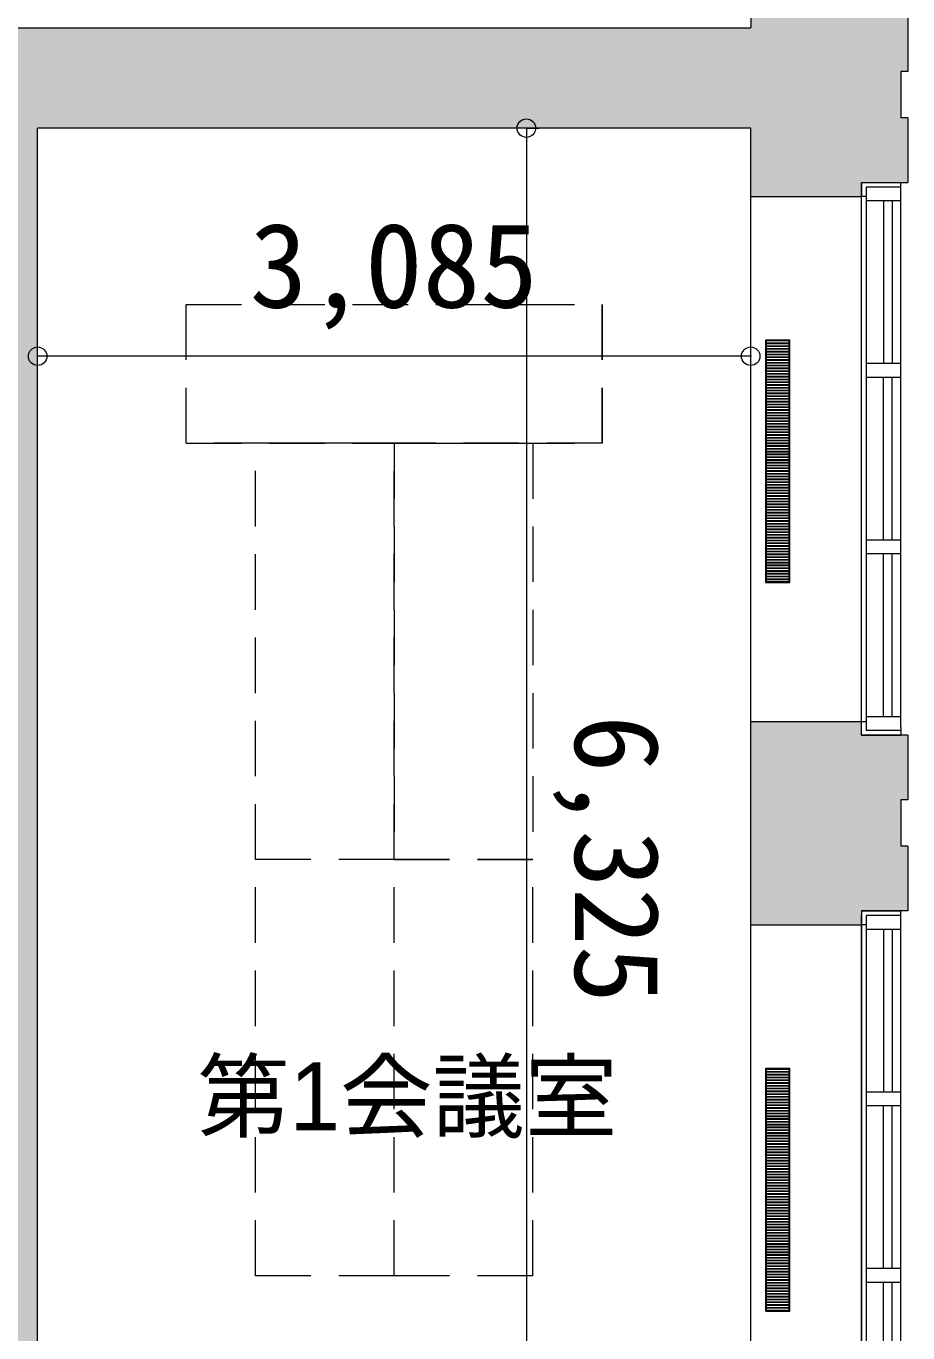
# Model space of a CAD drawing. Units: millimetres, scale not verified. Extents: x -61855 to 52913, y -114842 to -21833.
# Drawn here: x 49098 to 52913, y -84294 to -78644 of the extents above; entities that cross this region are included whole.
import ezdxf
from ezdxf.enums import TextEntityAlignment as Align

# ---------------------------------------------------------------- set-up
doc = ezdxf.new("R2010")
doc.units = ezdxf.units.MM
doc.header["$LTSCALE"] = 200
doc.header["$PDMODE"] = 32
doc.header["$PDSIZE"] = 80
doc.linetypes.add('DASHED1', pattern=[1.8, 1.2, -0.6])
for name, color, linetype, lineweight in [('0-1_躯体', 7, 'Continuous', 9), ('0-2_建具', 7, 'Continuous', 9), ('0-3_仕上', 4, 'Continuous', 5), ('0-6_寸法', 4, 'Continuous', 5), ('0-8_備品', 2, 'Continuous', 5)]:
    doc.layers.add(name, color=color, linetype=linetype, lineweight=lineweight)
doc.layers.add('0-4_室名', color=7, linetype='Continuous')
doc.styles.add('・', font='')
doc.styles.add('ＭＳ ゴシック', font='')
doc.styles.get('・').set_extended_font_data('・')
doc.styles.get('ＭＳ ゴシック').set_extended_font_data('MS Gothic')

msp = doc.modelspace()

# ---------------------------------------------------------------- linework, layer by layer
at = {"layer": '0-1_躯体'}
for p, q in [((52233.2, -78500), (52233.2, -78651.5)), ((52913.2, -78560), (52913.2, -78840)), ((36613.2, -78651.5), (52233.2, -78651.5)), ((52913.2, -79040), (52883.2, -79040)), ((52913.2, -79040), (52913.2, -79320)), ((52233.2, -79085), (49148.2, -79085)), ((49148.2, -85410), (49148.2, -79085)), ((52233.2, -84965.5), (52233.2, -79085)), ((52713.2, -81710), (52713.2, -79320)), ((52713.2, -79320), (52913.2, -79320)), ((52233.2, -79380), (52713.2, -79380)), ((52233.2, -81650), (52713.2, -81650)), ((52233.2, -82530), (52233.2, -81650)), ((52913.2, -81710), (52713.2, -81710)), ((52913.2, -81710), (52913.2, -81990)), ((52913.2, -82190), (52883.2, -82190)), ((52913.2, -82190), (52913.2, -82470)), ((52913.2, -82470), (52713.2, -82470)), ((52713.2, -82470), (52713.2, -84860)), ((52233.2, -82530), (52713.2, -82530))]:
    msp.add_line(p, q, dxfattribs=at)
for points in [[(52913.2, -78840), (52883.2, -78840), (52883.2, -79040)], [(52913.2, -81990), (52883.2, -81990), (52883.2, -82190)]]:
    msp.add_lwpolyline(points, dxfattribs=at)
at = {"layer": '0-1_躯体', "color": 9}
for points in [[(52713.2, -79380), (52713.2, -78500), (52233.2, -79380), (52233.2, -78500)], [(52883.2, -78560), (52713.2, -78560), (52883.2, -79320), (52713.2, -79320)], [(52913.2, -78560), (52883.2, -78560), (52913.2, -78840), (52883.2, -78840)], [(52233.2, -78651.5), (45953.2, -78651.5), (52233.2, -78885), (45953.2, -78885)], [(52233.2, -79085), (52233.2, -78777.8), (46192.1, -79085), (46192.1, -78777.8)], [(52913.2, -79320), (52913.2, -79040), (52883.2, -79320), (52883.2, -79040)], [(49148.2, -79085), (48883.2, -79085), (49148.2, -85410), (48883.2, -85410)], [(52713.2, -82530), (52713.2, -81650), (52233.2, -82530), (52233.2, -81650)], [(52883.2, -81710), (52713.2, -81710), (52883.2, -82470), (52713.2, -82470)], [(52913.2, -81710), (52883.2, -81710), (52913.2, -81990), (52883.2, -81990)], [(52913.2, -82470), (52913.2, -82190), (52883.2, -82470), (52883.2, -82190)]]:
    msp.add_solid(points, dxfattribs=at)
at = {"layer": '0-2_建具'}
for p, q in [((52713.2, -79320), (52713.2, -79380)), ((52713.2, -79320), (52883.2, -79320)), ((52883.2, -81674.7), (52883.2, -79320)), ((52713.2, -81709.9), (52713.2, -79340)), ((52733.2, -79380), (52713.2, -79380)), ((52883.2, -79340), (52733.2, -79340)), ((52733.2, -79340), (52733.2, -81690)), ((52883.2, -79400), (52733.2, -79400)), ((52808.2, -79400), (52808.2, -80103)), ((52845.7, -79400), (52845.7, -80103)), ((52883.2, -80103), (52733.2, -80103)), ((52883.2, -80163), (52733.2, -80163)), ((52808.2, -80866.3), (52808.2, -80163)), ((52845.7, -80866.3), (52845.7, -80163)), ((52883.2, -80866.3), (52733.2, -80866.3)), ((52883.2, -80926.3), (52733.2, -80926.3)), ((52808.2, -81630), (52808.2, -80926.3)), ((52845.7, -81630), (52845.7, -80926.3)), ((52883.2, -81630), (52733.2, -81630)), ((52713.2, -81650), (52733.2, -81650)), ((52883.2, -81690), (52733.2, -81690)), ((52883.2, -81674.7), (52883.2, -81709.9)), ((52713.2, -81709.9), (52883.2, -81709.9)), ((52713.2, -82470), (52713.2, -82530)), ((52713.2, -82470), (52883.2, -82470)), ((52713.2, -84859.9), (52713.2, -82490)), ((52883.2, -82490), (52733.2, -82490)), ((52733.2, -82490), (52733.2, -84840)), ((52883.2, -84824.7), (52883.2, -82470)), ((52733.2, -82530), (52713.2, -82530)), ((52883.2, -82550), (52733.2, -82550)), ((52808.2, -82550), (52808.2, -83253)), ((52845.7, -82550), (52845.7, -83253)), ((52883.2, -83253), (52733.2, -83253)), ((52883.2, -83313), (52733.2, -83313)), ((52808.2, -84016.3), (52808.2, -83313)), ((52845.7, -84016.3), (52845.7, -83313)), ((52883.2, -84016.3), (52733.2, -84016.3)), ((52883.2, -84076.3), (52733.2, -84076.3)), ((52808.2, -84780), (52808.2, -84076.3)), ((52845.7, -84780), (52845.7, -84076.3))]:
    msp.add_line(p, q, dxfattribs=at)
at = {"layer": '0-3_仕上', "color": 7, "lineweight": 9}
for p, q in [((52298.2, -80000), (52403.2, -80000)), ((52298.2, -81050), (52298.2, -80000)), ((52300.2, -80002), (52401.2, -80002)), ((52300.2, -81048), (52300.2, -80002)), ((52302.2, -80004), (52399.2, -80004)), ((52302.2, -81046), (52302.2, -80004)), ((52399.2, -81046), (52399.2, -80004)), ((52401.2, -81048), (52401.2, -80002)), ((52403.2, -81050), (52403.2, -80000)), ((52302.2, -80014), (52399.2, -80014)), ((52302.2, -80016), (52399.2, -80016)), ((52302.2, -80026), (52399.2, -80026)), ((52302.2, -80028), (52399.2, -80028)), ((52302.2, -80038), (52399.2, -80038)), ((52302.2, -80040), (52399.2, -80040)), ((52302.2, -80050), (52399.2, -80050)), ((52302.2, -80052), (52399.2, -80052)), ((52302.2, -80062), (52399.2, -80062)), ((52302.2, -80064), (52399.2, -80064)), ((52302.2, -80074), (52399.2, -80074)), ((52302.2, -80076), (52399.2, -80076)), ((52302.2, -80086), (52399.2, -80086)), ((52302.2, -80088), (52399.2, -80088)), ((52302.2, -80098), (52399.2, -80098)), ((52302.2, -80100), (52399.2, -80100)), ((52302.2, -80110), (52399.2, -80110)), ((52302.2, -80112), (52399.2, -80112)), ((52302.2, -80122), (52399.2, -80122)), ((52302.2, -80124), (52399.2, -80124)), ((52302.2, -80134), (52399.2, -80134)), ((52302.2, -80136), (52399.2, -80136)), ((52302.2, -80146), (52399.2, -80146)), ((52302.2, -80148), (52399.2, -80148)), ((52302.2, -80158), (52399.2, -80158)), ((52302.2, -80160), (52399.2, -80160)), ((52302.2, -80170), (52399.2, -80170)), ((52302.2, -80172), (52399.2, -80172)), ((52302.2, -80182), (52399.2, -80182)), ((52302.2, -80184), (52399.2, -80184)), ((52302.2, -80194), (52399.2, -80194)), ((52302.2, -80196), (52399.2, -80196)), ((52302.2, -80206), (52399.2, -80206)), ((52302.2, -80208), (52399.2, -80208)), ((52302.2, -80218), (52399.2, -80218)), ((52302.2, -80220), (52399.2, -80220)), ((52302.2, -80230), (52399.2, -80230)), ((52302.2, -80232), (52399.2, -80232)), ((52302.2, -80242), (52399.2, -80242)), ((52302.2, -80244), (52399.2, -80244)), ((52302.2, -80254), (52399.2, -80254)), ((52302.2, -80256), (52399.2, -80256)), ((52302.2, -80266), (52399.2, -80266)), ((52302.2, -80268), (52399.2, -80268)), ((52302.2, -80278), (52399.2, -80278)), ((52302.2, -80280), (52399.2, -80280)), ((52302.2, -80290), (52399.2, -80290)), ((52302.2, -80292), (52399.2, -80292)), ((52302.2, -80302), (52399.2, -80302)), ((52302.2, -80304), (52399.2, -80304)), ((52302.2, -80314), (52399.2, -80314)), ((52302.2, -80316), (52399.2, -80316)), ((52302.2, -80326), (52399.2, -80326)), ((52302.2, -80328), (52399.2, -80328)), ((52302.2, -80338), (52399.2, -80338)), ((52302.2, -80340), (52399.2, -80340)), ((52302.2, -80350), (52399.2, -80350)), ((52302.2, -80352), (52399.2, -80352)), ((52302.2, -80362), (52399.2, -80362)), ((52302.2, -80364), (52399.2, -80364)), ((52302.2, -80374), (52399.2, -80374)), ((52302.2, -80376), (52399.2, -80376)), ((52302.2, -80386), (52399.2, -80386)), ((52302.2, -80388), (52399.2, -80388)), ((52302.2, -80398), (52399.2, -80398)), ((52302.2, -80400), (52399.2, -80400)), ((52302.2, -80410), (52399.2, -80410)), ((52302.2, -80412), (52399.2, -80412)), ((52302.2, -80422), (52399.2, -80422)), ((52302.2, -80424), (52399.2, -80424)), ((52302.2, -80434), (52399.2, -80434)), ((52302.2, -80436), (52399.2, -80436)), ((52302.2, -80446), (52399.2, -80446)), ((52302.2, -80448), (52399.2, -80448)), ((52302.2, -80458), (52399.2, -80458)), ((52302.2, -80460), (52399.2, -80460)), ((52302.2, -80470), (52399.2, -80470)), ((52302.2, -80472), (52399.2, -80472)), ((52302.2, -80482), (52399.2, -80482)), ((52302.2, -80484), (52399.2, -80484)), ((52302.2, -80494), (52399.2, -80494)), ((52302.2, -80496), (52399.2, -80496)), ((52302.2, -80506), (52399.2, -80506)), ((52302.2, -80508), (52399.2, -80508)), ((52302.2, -80518), (52399.2, -80518)), ((52302.2, -80520), (52399.2, -80520)), ((52302.2, -80530), (52399.2, -80530)), ((52302.2, -80532), (52399.2, -80532)), ((52302.2, -80542), (52399.2, -80542)), ((52302.2, -80544), (52399.2, -80544)), ((52302.2, -80554), (52399.2, -80554)), ((52302.2, -80556), (52399.2, -80556)), ((52302.2, -80566), (52399.2, -80566)), ((52302.2, -80568), (52399.2, -80568)), ((52302.2, -80578), (52399.2, -80578)), ((52302.2, -80580), (52399.2, -80580)), ((52302.2, -80590), (52399.2, -80590)), ((52302.2, -80592), (52399.2, -80592)), ((52302.2, -80602), (52399.2, -80602)), ((52302.2, -80604), (52399.2, -80604)), ((52302.2, -80614), (52399.2, -80614)), ((52302.2, -80616), (52399.2, -80616)), ((52302.2, -80626), (52399.2, -80626)), ((52302.2, -80628), (52399.2, -80628)), ((52302.2, -80638), (52399.2, -80638)), ((52302.2, -80640), (52399.2, -80640)), ((52302.2, -80650), (52399.2, -80650)), ((52302.2, -80652), (52399.2, -80652)), ((52302.2, -80662), (52399.2, -80662)), ((52302.2, -80664), (52399.2, -80664)), ((52302.2, -80674), (52399.2, -80674)), ((52302.2, -80676), (52399.2, -80676)), ((52302.2, -80686), (52399.2, -80686)), ((52302.2, -80688), (52399.2, -80688)), ((52302.2, -80698), (52399.2, -80698)), ((52302.2, -80700), (52399.2, -80700)), ((52302.2, -80710), (52399.2, -80710)), ((52302.2, -80712), (52399.2, -80712)), ((52302.2, -80722), (52399.2, -80722)), ((52302.2, -80724), (52399.2, -80724)), ((52302.2, -80734), (52399.2, -80734)), ((52302.2, -80736), (52399.2, -80736)), ((52302.2, -80746), (52399.2, -80746)), ((52302.2, -80748), (52399.2, -80748)), ((52302.2, -80758), (52399.2, -80758)), ((52302.2, -80760), (52399.2, -80760)), ((52302.2, -80770), (52399.2, -80770)), ((52302.2, -80772), (52399.2, -80772)), ((52302.2, -80782), (52399.2, -80782)), ((52302.2, -80784), (52399.2, -80784)), ((52302.2, -80794), (52399.2, -80794)), ((52302.2, -80796), (52399.2, -80796)), ((52302.2, -80806), (52399.2, -80806)), ((52302.2, -80808), (52399.2, -80808)), ((52302.2, -80818), (52399.2, -80818)), ((52302.2, -80820), (52399.2, -80820)), ((52302.2, -80830), (52399.2, -80830)), ((52302.2, -80832), (52399.2, -80832)), ((52302.2, -80842), (52399.2, -80842)), ((52302.2, -80844), (52399.2, -80844)), ((52302.2, -80854), (52399.2, -80854)), ((52302.2, -80856), (52399.2, -80856)), ((52302.2, -80866), (52399.2, -80866)), ((52302.2, -80868), (52399.2, -80868)), ((52302.2, -80878), (52399.2, -80878)), ((52302.2, -80880), (52399.2, -80880)), ((52302.2, -80890), (52399.2, -80890)), ((52302.2, -80892), (52399.2, -80892)), ((52302.2, -80902), (52399.2, -80902)), ((52302.2, -80904), (52399.2, -80904)), ((52302.2, -80914), (52399.2, -80914)), ((52302.2, -80916), (52399.2, -80916)), ((52302.2, -80926), (52399.2, -80926)), ((52302.2, -80928), (52399.2, -80928)), ((52302.2, -80938), (52399.2, -80938)), ((52302.2, -80940), (52399.2, -80940)), ((52302.2, -80950), (52399.2, -80950)), ((52302.2, -80952), (52399.2, -80952)), ((52302.2, -80962), (52399.2, -80962)), ((52302.2, -80964), (52399.2, -80964)), ((52302.2, -80974), (52399.2, -80974)), ((52302.2, -80976), (52399.2, -80976)), ((52302.2, -80986), (52399.2, -80986)), ((52302.2, -80988), (52399.2, -80988)), ((52302.2, -80998), (52399.2, -80998)), ((52302.2, -81000), (52399.2, -81000)), ((52302.2, -81010), (52399.2, -81010)), ((52302.2, -81012), (52399.2, -81012)), ((52302.2, -81022), (52399.2, -81022)), ((52298.2, -81050), (52403.2, -81050)), ((52300.2, -81048), (52401.2, -81048)), ((52302.2, -81024), (52399.2, -81024)), ((52302.2, -81034), (52399.2, -81034)), ((52302.2, -81036), (52399.2, -81036)), ((52302.2, -81046), (52399.2, -81046)), ((52298.2, -83150), (52403.2, -83150)), ((52298.2, -84200), (52298.2, -83150)), ((52300.2, -83152), (52401.2, -83152)), ((52300.2, -84198), (52300.2, -83152)), ((52302.2, -83154), (52399.2, -83154)), ((52302.2, -84196), (52302.2, -83154)), ((52302.2, -83164), (52399.2, -83164)), ((52302.2, -83166), (52399.2, -83166)), ((52399.2, -84196), (52399.2, -83154)), ((52401.2, -84198), (52401.2, -83152)), ((52403.2, -84200), (52403.2, -83150)), ((52302.2, -83176), (52399.2, -83176)), ((52302.2, -83178), (52399.2, -83178)), ((52302.2, -83188), (52399.2, -83188)), ((52302.2, -83190), (52399.2, -83190)), ((52302.2, -83200), (52399.2, -83200)), ((52302.2, -83202), (52399.2, -83202)), ((52302.2, -83212), (52399.2, -83212)), ((52302.2, -83214), (52399.2, -83214)), ((52302.2, -83224), (52399.2, -83224)), ((52302.2, -83226), (52399.2, -83226)), ((52302.2, -83236), (52399.2, -83236)), ((52302.2, -83238), (52399.2, -83238)), ((52302.2, -83248), (52399.2, -83248)), ((52302.2, -83250), (52399.2, -83250)), ((52302.2, -83260), (52399.2, -83260)), ((52302.2, -83262), (52399.2, -83262)), ((52302.2, -83272), (52399.2, -83272)), ((52302.2, -83274), (52399.2, -83274)), ((52302.2, -83284), (52399.2, -83284)), ((52302.2, -83286), (52399.2, -83286)), ((52302.2, -83296), (52399.2, -83296)), ((52302.2, -83298), (52399.2, -83298)), ((52302.2, -83308), (52399.2, -83308)), ((52302.2, -83310), (52399.2, -83310)), ((52302.2, -83320), (52399.2, -83320)), ((52302.2, -83322), (52399.2, -83322)), ((52302.2, -83332), (52399.2, -83332)), ((52302.2, -83334), (52399.2, -83334)), ((52302.2, -83344), (52399.2, -83344)), ((52302.2, -83346), (52399.2, -83346)), ((52302.2, -83356), (52399.2, -83356)), ((52302.2, -83358), (52399.2, -83358)), ((52302.2, -83368), (52399.2, -83368)), ((52302.2, -83370), (52399.2, -83370)), ((52302.2, -83380), (52399.2, -83380)), ((52302.2, -83382), (52399.2, -83382)), ((52302.2, -83392), (52399.2, -83392)), ((52302.2, -83394), (52399.2, -83394)), ((52302.2, -83404), (52399.2, -83404)), ((52302.2, -83406), (52399.2, -83406)), ((52302.2, -83416), (52399.2, -83416)), ((52302.2, -83418), (52399.2, -83418)), ((52302.2, -83428), (52399.2, -83428)), ((52302.2, -83430), (52399.2, -83430)), ((52302.2, -83440), (52399.2, -83440)), ((52302.2, -83442), (52399.2, -83442)), ((52302.2, -83452), (52399.2, -83452)), ((52302.2, -83454), (52399.2, -83454)), ((52302.2, -83464), (52399.2, -83464)), ((52302.2, -83466), (52399.2, -83466)), ((52302.2, -83476), (52399.2, -83476)), ((52302.2, -83478), (52399.2, -83478)), ((52302.2, -83488), (52399.2, -83488)), ((52302.2, -83490), (52399.2, -83490)), ((52302.2, -83500), (52399.2, -83500)), ((52302.2, -83502), (52399.2, -83502)), ((52302.2, -83512), (52399.2, -83512)), ((52302.2, -83514), (52399.2, -83514)), ((52302.2, -83524), (52399.2, -83524)), ((52302.2, -83526), (52399.2, -83526)), ((52302.2, -83536), (52399.2, -83536)), ((52302.2, -83538), (52399.2, -83538)), ((52302.2, -83548), (52399.2, -83548)), ((52302.2, -83550), (52399.2, -83550)), ((52302.2, -83560), (52399.2, -83560)), ((52302.2, -83562), (52399.2, -83562)), ((52302.2, -83572), (52399.2, -83572)), ((52302.2, -83574), (52399.2, -83574)), ((52302.2, -83584), (52399.2, -83584)), ((52302.2, -83586), (52399.2, -83586)), ((52302.2, -83596), (52399.2, -83596)), ((52302.2, -83598), (52399.2, -83598)), ((52302.2, -83608), (52399.2, -83608)), ((52302.2, -83610), (52399.2, -83610)), ((52302.2, -83620), (52399.2, -83620)), ((52302.2, -83622), (52399.2, -83622)), ((52302.2, -83632), (52399.2, -83632)), ((52302.2, -83634), (52399.2, -83634)), ((52302.2, -83644), (52399.2, -83644)), ((52302.2, -83646), (52399.2, -83646)), ((52302.2, -83656), (52399.2, -83656)), ((52302.2, -83658), (52399.2, -83658)), ((52302.2, -83668), (52399.2, -83668)), ((52302.2, -83670), (52399.2, -83670)), ((52302.2, -83680), (52399.2, -83680)), ((52302.2, -83682), (52399.2, -83682)), ((52302.2, -83692), (52399.2, -83692)), ((52302.2, -83694), (52399.2, -83694)), ((52302.2, -83704), (52399.2, -83704)), ((52302.2, -83706), (52399.2, -83706)), ((52302.2, -83716), (52399.2, -83716)), ((52302.2, -83718), (52399.2, -83718)), ((52302.2, -83728), (52399.2, -83728)), ((52302.2, -83730), (52399.2, -83730)), ((52302.2, -83740), (52399.2, -83740)), ((52302.2, -83742), (52399.2, -83742)), ((52302.2, -83752), (52399.2, -83752)), ((52302.2, -83754), (52399.2, -83754)), ((52302.2, -83764), (52399.2, -83764)), ((52302.2, -83766), (52399.2, -83766)), ((52302.2, -83776), (52399.2, -83776)), ((52302.2, -83778), (52399.2, -83778)), ((52302.2, -83788), (52399.2, -83788)), ((52302.2, -83790), (52399.2, -83790)), ((52302.2, -83800), (52399.2, -83800)), ((52302.2, -83802), (52399.2, -83802)), ((52302.2, -83812), (52399.2, -83812)), ((52302.2, -83814), (52399.2, -83814)), ((52302.2, -83824), (52399.2, -83824)), ((52302.2, -83826), (52399.2, -83826)), ((52302.2, -83836), (52399.2, -83836)), ((52302.2, -83838), (52399.2, -83838)), ((52302.2, -83848), (52399.2, -83848)), ((52302.2, -83850), (52399.2, -83850)), ((52302.2, -83860), (52399.2, -83860)), ((52302.2, -83862), (52399.2, -83862)), ((52302.2, -83872), (52399.2, -83872)), ((52302.2, -83874), (52399.2, -83874)), ((52302.2, -83884), (52399.2, -83884)), ((52302.2, -83886), (52399.2, -83886)), ((52302.2, -83896), (52399.2, -83896)), ((52302.2, -83898), (52399.2, -83898)), ((52302.2, -83908), (52399.2, -83908)), ((52302.2, -83910), (52399.2, -83910)), ((52302.2, -83920), (52399.2, -83920)), ((52302.2, -83922), (52399.2, -83922)), ((52302.2, -83932), (52399.2, -83932)), ((52302.2, -83934), (52399.2, -83934)), ((52302.2, -83944), (52399.2, -83944)), ((52302.2, -83946), (52399.2, -83946)), ((52302.2, -83956), (52399.2, -83956)), ((52302.2, -83958), (52399.2, -83958)), ((52302.2, -83968), (52399.2, -83968)), ((52302.2, -83970), (52399.2, -83970)), ((52302.2, -83980), (52399.2, -83980)), ((52302.2, -83982), (52399.2, -83982)), ((52302.2, -83992), (52399.2, -83992)), ((52302.2, -83994), (52399.2, -83994)), ((52302.2, -84004), (52399.2, -84004)), ((52302.2, -84006), (52399.2, -84006)), ((52302.2, -84016), (52399.2, -84016)), ((52302.2, -84018), (52399.2, -84018)), ((52302.2, -84028), (52399.2, -84028)), ((52302.2, -84030), (52399.2, -84030)), ((52302.2, -84040), (52399.2, -84040)), ((52302.2, -84042), (52399.2, -84042)), ((52302.2, -84052), (52399.2, -84052)), ((52302.2, -84054), (52399.2, -84054)), ((52302.2, -84064), (52399.2, -84064)), ((52302.2, -84066), (52399.2, -84066)), ((52302.2, -84076), (52399.2, -84076)), ((52302.2, -84078), (52399.2, -84078)), ((52302.2, -84088), (52399.2, -84088)), ((52302.2, -84090), (52399.2, -84090)), ((52302.2, -84100), (52399.2, -84100)), ((52302.2, -84102), (52399.2, -84102)), ((52302.2, -84112), (52399.2, -84112)), ((52302.2, -84114), (52399.2, -84114)), ((52302.2, -84124), (52399.2, -84124)), ((52302.2, -84126), (52399.2, -84126)), ((52302.2, -84136), (52399.2, -84136)), ((52302.2, -84138), (52399.2, -84138)), ((52302.2, -84148), (52399.2, -84148)), ((52302.2, -84150), (52399.2, -84150)), ((52302.2, -84160), (52399.2, -84160)), ((52302.2, -84162), (52399.2, -84162)), ((52302.2, -84172), (52399.2, -84172)), ((52302.2, -84174), (52399.2, -84174)), ((52302.2, -84184), (52399.2, -84184)), ((52302.2, -84186), (52399.2, -84186)), ((52298.2, -84200), (52403.2, -84200)), ((52300.2, -84198), (52401.2, -84198)), ((52302.2, -84196), (52399.2, -84196))]:
    msp.add_line(p, q, dxfattribs=at)
at = {"layer": '0-6_寸法'}
for p, q in [((51262.7, -79085), (51317.9, -79085)), ((51262.7, -79085), (51262.7, -85410)), ((49148.2, -80071.3), (49148.2, -79919.1)), ((52233.2, -80071.3), (52233.2, -79919.1)), ((52233.2, -80071.3), (49148.2, -80071.3))]:
    msp.add_line(p, q, dxfattribs=at)
for p in [(51262.7, -79085), (49148.2, -80071.3), (52233.2, -80071.3)]:
    msp.add_point(p, dxfattribs=at)
at = {"layer": '0-8_備品', "linetype": 'DASHED1'}
for p, q in [((49790.7, -79847.5), (51590.7, -79847.5)), ((49790.7, -80447.5), (49790.7, -79847.5)), ((49790.7, -80447.5), (49790.7, -79847.5)), ((51590.7, -80447.5), (51590.7, -79847.5)), ((49790.7, -80447.5), (51590.7, -80447.5)), ((50690.7, -80447.5), (50090.7, -80447.5)), ((50090.7, -82247.5), (50090.7, -80447.5)), ((50690.7, -80447.5), (51290.7, -80447.5)), ((50690.7, -80447.5), (50690.7, -82247.5)), ((50690.7, -80447.5), (51290.7, -80447.5)), ((50690.7, -82247.5), (50690.7, -80447.5)), ((51290.7, -80447.5), (51290.7, -82247.5)), ((50690.7, -82247.5), (50090.7, -82247.5)), ((50090.7, -84047.5), (50090.7, -82247.5)), ((50690.7, -82247.5), (50090.7, -82247.5)), ((50690.7, -82247.5), (50090.7, -82247.5)), ((50690.7, -82247.5), (51290.7, -82247.5)), ((51290.7, -82247.5), (50690.7, -82247.5)), ((50690.7, -84047.5), (50690.7, -82247.5)), ((50690.7, -84047.5), (50690.7, -82247.5)), ((51290.7, -84047.5), (51290.7, -82247.5)), ((50690.7, -84047.5), (50090.7, -84047.5)), ((50690.7, -84047.5), (50090.7, -84047.5)), ((51290.7, -84047.5), (50690.7, -84047.5)), ((51290.7, -84047.5), (50690.7, -84047.5))]:
    msp.add_line(p, q, dxfattribs=at)
msp.add_lwpolyline([(51590.7, -79847.5), (51590.7, -80447.5), (49790.7, -80447.5)], dxfattribs=at)

# ---------------------------------------------------------------- texts
at = {"layer": '0-4_室名', "style": '・'}
msp.add_text('第1会議室', height=293.3, dxfattribs=at).set_placement((49838.1, -83506), align=Align.BOTTOM_LEFT)
at = {"layer": '0-6_寸法', "style": 'ＭＳ ゴシック'}
msp.add_text('3,085', height=366.6, dxfattribs=at).set_placement((50065.7, -79971.3), align=Align.BOTTOM_LEFT)
msp.add_text('6,325', height=366.6, rotation=270, dxfattribs=at).set_placement((51362.7, -81622.5), align=Align.BOTTOM_LEFT)

doc.saveas('drawing.dxf')
